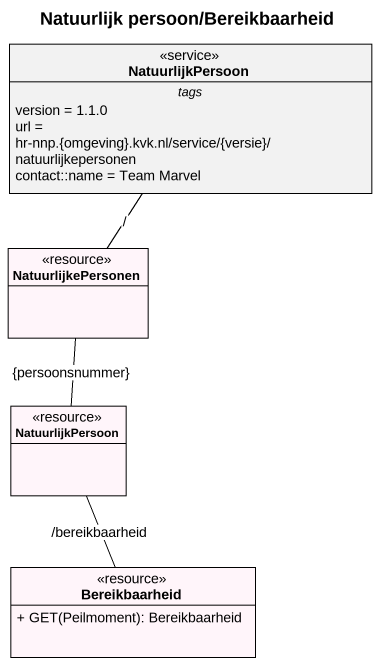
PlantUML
@startuml
title Natuurlijk persoon/Bereikbaarheid
hide circle
hide empty members
skinparam classAttributeIconSize 0
class NatuurlijkPersoon <<service>> {
  -- tags --
  version = 1.1.0
  url = hr-nnp.{omgeving}.kvk.nl/service/{versie}/natuurlijkepersonen
  contact::name = Team Marvel
}
class NatuurlijkePersonen <<resource>> #FFF5FA
class "NatuurlijkPersoon" as NatuurlijkPersoon_2 <<resource>> #FFF5FA
class Bereikbaarheid <<resource>> #FFF5FA {
  + GET(Peilmoment): Bereikbaarheid
}
NatuurlijkPersoon -- NatuurlijkePersonen : /
NatuurlijkePersonen -- NatuurlijkPersoon_2 : {persoonsnummer}
NatuurlijkPersoon_2 -- Bereikbaarheid : /bereikbaarheid
@enduml
